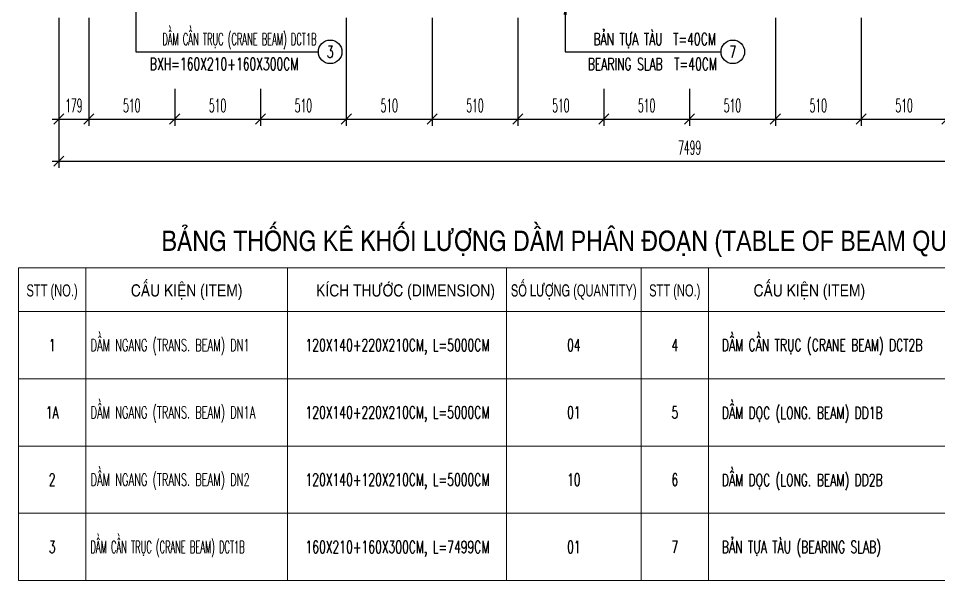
# Model space of a CAD drawing. Extents: x -687 to 941179, y -259 to 135874.
# Drawn here: x 810529 to 815998, y 92434 to 95777 of the extents above; entities that cross this region are included whole.
import ezdxf
from ezdxf.enums import TextEntityAlignment as Align

# ---------------------------------------------------------------- set-up
doc = ezdxf.new("R2010")
doc.units = 0
doc.header["$MEASUREMENT"] = 0
doc.header["$PDMODE"] = 3
doc.layers.get('0').update_dxf_attribs({"color": 6, "linetype": 'CONTINUOUS'})
doc.layers.get('DEFPOINTS').update_dxf_attribs({"linetype": 'CONTINUOUS'})
for name, color, linetype in [('Khung', 1, 'CONTINUOUS'), ('Kich thuoc', 2, 'CONTINUOUS'), ('Net vang', 2, 'CONTINUOUS'), ('Text', 4, 'CONTINUOUS'), ('vien', 3, 'CONTINUOUS')]:
    doc.layers.add(name, color=color, linetype=linetype)
doc.styles.add('Kichthuoc', font='romans.shx', dxfattribs={"width": 0.5})
doc.styles.get("Standard").update_dxf_attribs({"font": 'vnsimpleh.shx', "width": 0.65})
doc.styles.add('Ten', font='Vharialn.ttf')
doc.dimstyles.new('Dim 400', dxfattribs={"dimscale": 400, "dimtxt": 0.2, "dimasz": 0.15, "dimexe": 0.1, "dimexo": 0.2, "dimgap": 0.1, "dimtad": 1, "dimdec": 0, "dimlfac": -1, "dimzin": 0, "dimdsep": 46, "dimtxsty": 'Kichthuoc', "dimblk": 'OBLIQUE', "dimcen": 0.1, "dimdle": 0.1, "dimclrd": 2, "dimclre": 2, "dimclrt": 4, "dimadec": 0, "dimazin": 0, "dimtfac": 1, "dimtdec": 0, "dimtix": 1, "dimtmove": 2, "dimatfit": 3, "dimfxl": 1, "dimtolj": 1, "dimtzin": 0, "dimarcsym": 0})
doc.dimstyles.new('Le 400', dxfattribs={"dimscale": 400, "dimtxt": 0.2, "dimasz": 0.15, "dimexe": 0.1, "dimexo": 0.2, "dimgap": 0.1, "dimtad": 1, "dimdec": 0, "dimzin": 0, "dimdsep": 46, "dimtxsty": 'Kichthuoc', "dimblk": 'ARCHTICK', "dimcen": 0, "dimdle": 0.1, "dimclrd": 4, "dimclre": 4, "dimclrt": 256, "dimadec": 0, "dimazin": 0, "dimtfac": 1, "dimtdec": 0, "dimtix": 1, "dimtmove": 2, "dimatfit": 3, "dimfxl": 1, "dimtolj": 1, "dimtzin": 0, "dimarcsym": 0})

# ---------------------------------------------------------------- blocks, each defined once
blk = doc.blocks.new('_Oblique')
at = {"color": 0, "linetype": 'ByBlock', "lineweight": -2}
blk.add_line((-0.5, -0.5), (0.5, 0.5), dxfattribs=at)
blk = doc.blocks.new('*D264')
at = {"layer": 'DEFPOINTS', "color": 0}
for p in [(810948.1, 95859.3), (811458.1, 95437.8), (811458.1, 95178.2)]:
    blk.add_point(p, dxfattribs=at)
at = {"layer": 'Kich thuoc', "color": 2, "lineweight": -2}
for p, q in [((810948.1, 95779.3), (810948.1, 95138.2)), ((811458.1, 95357.8), (811458.1, 95138.2)), ((810908.1, 95178.2), (811498.1, 95178.2))]:
    blk.add_line(p, q, dxfattribs=at)
at = {"layer": 'Kich thuoc', "color": 2, "lineweight": -2, "xscale": 60, "yscale": 60, "zscale": 60, "rotation": 180}
blk.add_blockref('_Oblique', (810948.1, 95178.2), dxfattribs=at)
at = {"layer": 'Kich thuoc', "color": 2, "lineweight": -2, "xscale": 60, "yscale": 60, "zscale": 60}
blk.add_blockref('_Oblique', (811458.1, 95178.2), dxfattribs=at)
at = {"layer": 'Kich thuoc', "color": 4, "insert": (811203.1, 95258.2), "char_height": 80, "attachment_point": 5, "style": 'Kichthuoc'}
blk.add_mtext('\\A1;510', dxfattribs=at)
blk = doc.blocks.new('*D265')
at = {"layer": 'DEFPOINTS', "color": 0}
for p in [(810769.1, 95859.3), (810948.1, 95859.3), (810948.1, 95178.2)]:
    blk.add_point(p, dxfattribs=at)
at = {"layer": 'Kich thuoc', "color": 2, "lineweight": -2}
for p, q in [((810769.1, 95779.3), (810769.1, 95138.2)), ((810948.1, 95779.3), (810948.1, 95138.2)), ((810729.1, 95178.2), (810988.1, 95178.2))]:
    blk.add_line(p, q, dxfattribs=at)
at = {"layer": 'Kich thuoc', "color": 2, "lineweight": -2, "xscale": 60, "yscale": 60, "zscale": 60, "rotation": 180}
blk.add_blockref('_Oblique', (810769.1, 95178.2), dxfattribs=at)
at = {"layer": 'Kich thuoc', "color": 2, "lineweight": -2, "xscale": 60, "yscale": 60, "zscale": 60}
blk.add_blockref('_Oblique', (810948.1, 95178.2), dxfattribs=at)
at = {"layer": 'Kich thuoc', "color": 4, "insert": (810858.6, 95258.2), "char_height": 80, "attachment_point": 5, "style": 'Kichthuoc'}
blk.add_mtext('\\A1;179', dxfattribs=at)
blk = doc.blocks.new('*D266')
at = {"layer": 'DEFPOINTS', "color": 0}
for p in [(811458.1, 95437.8), (811968.1, 95437.8), (811968.1, 95178.2)]:
    blk.add_point(p, dxfattribs=at)
at = {"layer": 'Kich thuoc', "color": 2, "lineweight": -2}
for p, q in [((811458.1, 95357.8), (811458.1, 95138.2)), ((811968.1, 95357.8), (811968.1, 95138.2)), ((811418.1, 95178.2), (812008.1, 95178.2))]:
    blk.add_line(p, q, dxfattribs=at)
at = {"layer": 'Kich thuoc', "color": 2, "lineweight": -2, "xscale": 60, "yscale": 60, "zscale": 60, "rotation": 180}
blk.add_blockref('_Oblique', (811458.1, 95178.2), dxfattribs=at)
at = {"layer": 'Kich thuoc', "color": 2, "lineweight": -2, "xscale": 60, "yscale": 60, "zscale": 60}
blk.add_blockref('_Oblique', (811968.1, 95178.2), dxfattribs=at)
at = {"layer": 'Kich thuoc', "color": 4, "insert": (811713.1, 95258.2), "char_height": 80, "attachment_point": 5, "style": 'Kichthuoc'}
blk.add_mtext('\\A1;510', dxfattribs=at)
blk = doc.blocks.new('*D267')
at = {"layer": 'DEFPOINTS', "color": 0}
for p in [(812478.1, 95859.3), (811968.1, 95437.8), (812478.1, 95178.2)]:
    blk.add_point(p, dxfattribs=at)
at = {"layer": 'Kich thuoc', "color": 2, "lineweight": -2}
for p, q in [((812478.1, 95779.3), (812478.1, 95138.2)), ((811968.1, 95357.8), (811968.1, 95138.2)), ((811928.1, 95178.2), (812518.1, 95178.2))]:
    blk.add_line(p, q, dxfattribs=at)
at = {"layer": 'Kich thuoc', "color": 2, "lineweight": -2, "xscale": 60, "yscale": 60, "zscale": 60, "rotation": 180}
blk.add_blockref('_Oblique', (811968.1, 95178.2), dxfattribs=at)
at = {"layer": 'Kich thuoc', "color": 2, "lineweight": -2, "xscale": 60, "yscale": 60, "zscale": 60}
blk.add_blockref('_Oblique', (812478.1, 95178.2), dxfattribs=at)
at = {"layer": 'Kich thuoc', "color": 4, "insert": (812223.1, 95258.2), "char_height": 80, "attachment_point": 5, "style": 'Kichthuoc'}
blk.add_mtext('\\A1;510', dxfattribs=at)
blk = doc.blocks.new('*D268')
at = {"layer": 'DEFPOINTS', "color": 0}
for p in [(812478.1, 95859.3), (812988.1, 95859.3), (812988.1, 95178.2)]:
    blk.add_point(p, dxfattribs=at)
at = {"layer": 'Kich thuoc', "color": 2, "lineweight": -2}
for p, q in [((812478.1, 95779.3), (812478.1, 95138.2)), ((812988.1, 95779.3), (812988.1, 95138.2)), ((812438.1, 95178.2), (813028.1, 95178.2))]:
    blk.add_line(p, q, dxfattribs=at)
at = {"layer": 'Kich thuoc', "color": 2, "lineweight": -2, "xscale": 60, "yscale": 60, "zscale": 60, "rotation": 180}
blk.add_blockref('_Oblique', (812478.1, 95178.2), dxfattribs=at)
at = {"layer": 'Kich thuoc', "color": 2, "lineweight": -2, "xscale": 60, "yscale": 60, "zscale": 60}
blk.add_blockref('_Oblique', (812988.1, 95178.2), dxfattribs=at)
at = {"layer": 'Kich thuoc', "color": 4, "insert": (812733.1, 95258.2), "char_height": 80, "attachment_point": 5, "style": 'Kichthuoc'}
blk.add_mtext('\\A1;510', dxfattribs=at)
blk = doc.blocks.new('*D269')
at = {"layer": 'DEFPOINTS', "color": 0}
for p in [(812988.1, 95859.3), (813498.1, 95859.3), (813498.1, 95178.2)]:
    blk.add_point(p, dxfattribs=at)
at = {"layer": 'Kich thuoc', "color": 2, "lineweight": -2}
for p, q in [((812988.1, 95779.3), (812988.1, 95138.2)), ((813498.1, 95779.3), (813498.1, 95138.2)), ((812948.1, 95178.2), (813538.1, 95178.2))]:
    blk.add_line(p, q, dxfattribs=at)
at = {"layer": 'Kich thuoc', "color": 2, "lineweight": -2, "xscale": 60, "yscale": 60, "zscale": 60, "rotation": 180}
blk.add_blockref('_Oblique', (812988.1, 95178.2), dxfattribs=at)
at = {"layer": 'Kich thuoc', "color": 2, "lineweight": -2, "xscale": 60, "yscale": 60, "zscale": 60}
blk.add_blockref('_Oblique', (813498.1, 95178.2), dxfattribs=at)
at = {"layer": 'Kich thuoc', "color": 4, "insert": (813243.1, 95258.2), "char_height": 80, "attachment_point": 5, "style": 'Kichthuoc'}
blk.add_mtext('\\A1;510', dxfattribs=at)
blk = doc.blocks.new('*D270')
at = {"layer": 'DEFPOINTS', "color": 0}
for p in [(813498.1, 95859.3), (814008.1, 95437.8), (814008.1, 95178.2)]:
    blk.add_point(p, dxfattribs=at)
at = {"layer": 'Kich thuoc', "color": 2, "lineweight": -2}
for p, q in [((813498.1, 95779.3), (813498.1, 95138.2)), ((814008.1, 95357.8), (814008.1, 95138.2)), ((813458.1, 95178.2), (814048.1, 95178.2))]:
    blk.add_line(p, q, dxfattribs=at)
at = {"layer": 'Kich thuoc', "color": 2, "lineweight": -2, "xscale": 60, "yscale": 60, "zscale": 60, "rotation": 180}
blk.add_blockref('_Oblique', (813498.1, 95178.2), dxfattribs=at)
at = {"layer": 'Kich thuoc', "color": 2, "lineweight": -2, "xscale": 60, "yscale": 60, "zscale": 60}
blk.add_blockref('_Oblique', (814008.1, 95178.2), dxfattribs=at)
at = {"layer": 'Kich thuoc', "color": 4, "insert": (813753.1, 95258.2), "char_height": 80, "attachment_point": 5, "style": 'Kichthuoc'}
blk.add_mtext('\\A1;510', dxfattribs=at)
blk = doc.blocks.new('*D271')
at = {"layer": 'DEFPOINTS', "color": 0}
for p in [(814008.1, 95437.8), (814518.1, 95437.8), (814518.1, 95178.2)]:
    blk.add_point(p, dxfattribs=at)
at = {"layer": 'Kich thuoc', "color": 2, "lineweight": -2}
for p, q in [((814008.1, 95357.8), (814008.1, 95138.2)), ((814518.1, 95357.8), (814518.1, 95138.2)), ((813968.1, 95178.2), (814558.1, 95178.2))]:
    blk.add_line(p, q, dxfattribs=at)
at = {"layer": 'Kich thuoc', "color": 2, "lineweight": -2, "xscale": 60, "yscale": 60, "zscale": 60, "rotation": 180}
blk.add_blockref('_Oblique', (814008.1, 95178.2), dxfattribs=at)
at = {"layer": 'Kich thuoc', "color": 2, "lineweight": -2, "xscale": 60, "yscale": 60, "zscale": 60}
blk.add_blockref('_Oblique', (814518.1, 95178.2), dxfattribs=at)
at = {"layer": 'Kich thuoc', "color": 4, "insert": (814263.1, 95258.2), "char_height": 80, "attachment_point": 5, "style": 'Kichthuoc'}
blk.add_mtext('\\A1;510', dxfattribs=at)
blk = doc.blocks.new('*D272')
at = {"layer": 'DEFPOINTS', "color": 0}
for p in [(814518.1, 95437.8), (815028.1, 95437.8), (815028.1, 95178.2)]:
    blk.add_point(p, dxfattribs=at)
at = {"layer": 'Kich thuoc', "color": 2, "lineweight": -2}
for p, q in [((814518.1, 95357.8), (814518.1, 95138.2)), ((815028.1, 95357.8), (815028.1, 95138.2)), ((814478.1, 95178.2), (815068.1, 95178.2))]:
    blk.add_line(p, q, dxfattribs=at)
at = {"layer": 'Kich thuoc', "color": 2, "lineweight": -2, "xscale": 60, "yscale": 60, "zscale": 60, "rotation": 180}
blk.add_blockref('_Oblique', (814518.1, 95178.2), dxfattribs=at)
at = {"layer": 'Kich thuoc', "color": 2, "lineweight": -2, "xscale": 60, "yscale": 60, "zscale": 60}
blk.add_blockref('_Oblique', (815028.1, 95178.2), dxfattribs=at)
at = {"layer": 'Kich thuoc', "color": 4, "insert": (814773.1, 95258.2), "char_height": 80, "attachment_point": 5, "style": 'Kichthuoc'}
blk.add_mtext('\\A1;510', dxfattribs=at)
blk = doc.blocks.new('*D273')
at = {"layer": 'DEFPOINTS', "color": 0}
for p in [(815028.1, 95859.3), (815538.1, 95859.3), (815538.1, 95178.2)]:
    blk.add_point(p, dxfattribs=at)
at = {"layer": 'Kich thuoc', "color": 2, "lineweight": -2}
for p, q in [((815028.1, 95779.3), (815028.1, 95138.2)), ((815538.1, 95779.3), (815538.1, 95138.2)), ((814988.1, 95178.2), (815578.1, 95178.2))]:
    blk.add_line(p, q, dxfattribs=at)
at = {"layer": 'Kich thuoc', "color": 2, "lineweight": -2, "xscale": 60, "yscale": 60, "zscale": 60, "rotation": 180}
blk.add_blockref('_Oblique', (815028.1, 95178.2), dxfattribs=at)
at = {"layer": 'Kich thuoc', "color": 2, "lineweight": -2, "xscale": 60, "yscale": 60, "zscale": 60}
blk.add_blockref('_Oblique', (815538.1, 95178.2), dxfattribs=at)
at = {"layer": 'Kich thuoc', "color": 4, "insert": (815283.1, 95258.2), "char_height": 80, "attachment_point": 5, "style": 'Kichthuoc'}
blk.add_mtext('\\A1;510', dxfattribs=at)
blk = doc.blocks.new('*D274')
at = {"layer": 'DEFPOINTS', "color": 0}
for p in [(815538.1, 95859.3), (816048.1, 95859.3), (816048.1, 95178.2)]:
    blk.add_point(p, dxfattribs=at)
at = {"layer": 'Kich thuoc', "color": 2, "lineweight": -2}
for p, q in [((815538.1, 95779.3), (815538.1, 95138.2)), ((816048.1, 95779.3), (816048.1, 95138.2)), ((815498.1, 95178.2), (816088.1, 95178.2))]:
    blk.add_line(p, q, dxfattribs=at)
at = {"layer": 'Kich thuoc', "color": 2, "lineweight": -2, "xscale": 60, "yscale": 60, "zscale": 60, "rotation": 180}
blk.add_blockref('_Oblique', (815538.1, 95178.2), dxfattribs=at)
at = {"layer": 'Kich thuoc', "color": 2, "lineweight": -2, "xscale": 60, "yscale": 60, "zscale": 60}
blk.add_blockref('_Oblique', (816048.1, 95178.2), dxfattribs=at)
at = {"layer": 'Kich thuoc', "color": 4, "insert": (815793.1, 95258.2), "char_height": 80, "attachment_point": 5, "style": 'Kichthuoc'}
blk.add_mtext('\\A1;510', dxfattribs=at)
blk = doc.blocks.new('*D263')
at = {"layer": 'DEFPOINTS', "color": 0}
for p in [(810769.1, 95859.3), (818268.1, 95859.3), (818268.1, 94928.2)]:
    blk.add_point(p, dxfattribs=at)
at = {"layer": 'Kich thuoc', "color": 2, "lineweight": -2}
for p, q in [((810769.1, 95779.3), (810769.1, 94888.2)), ((818268.1, 95779.3), (818268.1, 94888.2)), ((810729.1, 94928.2), (818308.1, 94928.2))]:
    blk.add_line(p, q, dxfattribs=at)
at = {"layer": 'Kich thuoc', "color": 2, "lineweight": -2, "xscale": 60, "yscale": 60, "zscale": 60, "rotation": 180}
blk.add_blockref('_Oblique', (810769.1, 94928.2), dxfattribs=at)
at = {"layer": 'Kich thuoc', "color": 2, "lineweight": -2, "xscale": 60, "yscale": 60, "zscale": 60}
blk.add_blockref('_Oblique', (818268.1, 94928.2), dxfattribs=at)
at = {"layer": 'Kich thuoc', "color": 4, "insert": (814518.6, 95008.2), "char_height": 80, "attachment_point": 5, "style": 'Kichthuoc'}
blk.add_mtext('\\A1;7499', dxfattribs=at)
blk = doc.blocks.new('_ArchTick')
at = {"color": 0, "linetype": 'ByBlock', "const_width": 0.15}
blk.add_lwpolyline([(-0.5, -0.5), (0.5, 0.5)], dxfattribs=at)

msp = doc.modelspace()

# ---------------------------------------------------------------- linework, layer by layer
at = {"layer": 'Khung', "lineweight": 0}
for p, q in [((810529.3, 94294.3), (814230.1, 94294.3)), ((810529.3, 92434), (810529.3, 94294.3)), ((814230.1, 92434), (814230.1, 94294.3)), ((814230.1, 94294.3), (818287.6, 94294.3)), ((810529.3, 94034), (814230.1, 94034)), ((814230.1, 94034), (818287.6, 94034)), ((810529.3, 92434), (814230.1, 92434)), ((814230.1, 92434), (818287.6, 92434))]:
    msp.add_line(p, q, dxfattribs=at)
at = {"layer": 'Net vang'}
for centre in [(812382.1, 95577.8), (814775.1, 95577.8)]:
    msp.add_circle(centre, 70, dxfattribs=at)
at = {"layer": 'vien', "lineweight": 0}
for p, q in [((810929.3, 92434), (810929.3, 94294.3)), ((812129.3, 92434), (812129.3, 94294.3)), ((813430.1, 92434), (813430.1, 94294.3)), ((814630.1, 92434), (814630.1, 94294.3)), ((810529.3, 93634), (814230.1, 93634)), ((814230.1, 93634), (818287.6, 93634)), ((810529.3, 93234), (814230.1, 93234)), ((814230.1, 93234), (818287.6, 93234)), ((810529.3, 92834), (814230.1, 92834)), ((814230.1, 92834), (818287.6, 92834))]:
    msp.add_line(p, q, dxfattribs=at)

# ---------------------------------------------------------------- texts
at = {"layer": 'Text'}
for s, width, p in [('dÇm cÇn trôc (crane beam) dct1b', 0.5, (812301.3, 95617.2)), ('b¶n tùa tµu', 0.65, (814358.2, 95617.2)), ('t=40cm', 0.65, (814674.4, 95617.2)), ('bXh=160X210+160x300cm', 0.65, (812193.4, 95469.5)), ('t=40cm', 0.65, (814680.9, 95469.5)), ('bearing slab', 0.65, (814358.2, 95468.7))]:
    msp.add_text(s, height=72, dxfattribs=dict(at, width=width)).set_placement(p, align=Align.RIGHT)
at = {"layer": 'Text', "width": 0.65}
for s, p in [('3', (812382.1, 95577.8)), ('7', (814775.1, 95577.8))]:
    msp.add_text(s, height=72, dxfattribs=at).set_placement(p, align=Align.MIDDLE)
at = {"layer": 'Text', "style": 'Ten'}
msp.add_text('b¶ng thèng kª khèi l\xadîng dÇm ph©n ®o¹n (table of beam quantities section) 10', height=120, dxfattribs=at).set_placement((814466.2, 94394.3), align=Align.CENTER)
at = {"layer": 'Text', "lineweight": 0, "style": 'Ten', "width": 0.8}
for s, p in [('STT (no.)', (810729.3, 94123.3)), ('Sè l\xadîng (quantity)', (813830.1, 94123.3)), ('STT (no.)', (814430.1, 94123.3))]:
    msp.add_text(s, height=72, dxfattribs=at).set_placement(p, align=Align.CENTER)
at = {"layer": 'Text', "lineweight": 0, "style": 'Ten'}
for s, p in [('CÊu kiÖn (item)', (811529.3, 94123.3)), ('KÝch th\xadíc (dimension)', (812830.1, 94123.3)), ('CÊu kiÖn (item)', (815230.1, 94123.3))]:
    msp.add_text(s, height=72, dxfattribs=at).set_placement(p, align=Align.CENTER)
at = {"layer": 'Text', "lineweight": 0}
for s, width, p in [('dÇm ngang (trans. beam) dn1', 0.6, (810957.9, 93798)), ('dÇm cÇn trôc (crane beam) dct2b', 0.65, (814710.2, 93798)), ('dÇm ngang (trans. beam) dn1a', 0.6, (810957.9, 93398)), ('dÇm däc (long. beam) dd1b', 0.65, (814710.2, 93395.3)), ('dÇm ngang (trans. beam) dn2', 0.6, (810957.9, 92998)), ('dÇm däc (long. beam) dd2b', 0.65, (814710.2, 92995.3)), ('dÇm cÇn trôc (crane beam) dct1b', 0.5, (810957.9, 92598)), ('b¶n tùa tµu (bearing slab)', 0.65, (814710.2, 92598))]:
    msp.add_text(s, height=72, dxfattribs=dict(at, width=width)).set_placement(p)
at = {"layer": 'Text', "lineweight": 0, "width": 0.65}
for s, p in [('1', (810729.3, 93798)), ('120X140+220x210cm, l=5000cm', (812782.2, 93798)), ('04', (813830.1, 93798)), ('4', (814430.1, 93798)), ('1a', (810729.3, 93398)), ('120X140+220x210cm, l=5000cm', (812782.2, 93398)), ('01', (813830.1, 93398)), ('5', (814430.1, 93398)), ('2', (810729.3, 92998)), ('120X140+120x210cm, l=5000cm', (812782.2, 92998)), ('10', (813830.1, 92998)), ('6', (814430.1, 92998)), ('3', (810729.3, 92598)), ('160X210+160x300cm, l=7499cm', (812782.2, 92598)), ('01', (813830.1, 92598)), ('7', (814430.1, 92598))]:
    msp.add_text(s, height=72, dxfattribs=at).set_placement(p, align=Align.CENTER)

# ---------------------------------------------------------------- dimensions: what is measured, and where the dimension line sits
at = {"layer": 'Kich thuoc'}
for base, p1, p2, picture, middle in [((810948.1, 95178.2), (810769.1, 95859.3), (810948.1, 95859.3), '*D265', (810858.6, 95258.2)), ((818268.1, 94928.2), (810769.1, 95859.3), (818268.1, 95859.3), '*D263', (814518.6, 95008.2)), ((811458.1, 95178.2), (810948.1, 95859.3), (811458.1, 95437.8), '*D264', (811203.1, 95258.2)), ((812478.1, 95178.2), (811968.1, 95437.8), (812478.1, 95859.3), '*D267', (812223.1, 95258.2)), ((812988.1, 95178.2), (812478.1, 95859.3), (812988.1, 95859.3), '*D268', (812733.1, 95258.2)), ((813498.1, 95178.2), (812988.1, 95859.3), (813498.1, 95859.3), '*D269', (813243.1, 95258.2)), ((814008.1, 95178.2), (813498.1, 95859.3), (814008.1, 95437.8), '*D270', (813753.1, 95258.2)), ((815538.1, 95178.2), (815028.1, 95859.3), (815538.1, 95859.3), '*D273', (815283.1, 95258.2)), ((816048.1, 95178.2), (815538.1, 95859.3), (816048.1, 95859.3), '*D274', (815793.1, 95258.2)), ((811968.1, 95178.2), (811458.1, 95437.8), (811968.1, 95437.8), '*D266', (811713.1, 95258.2)), ((814518.1, 95178.2), (814008.1, 95437.8), (814518.1, 95437.8), '*D271', (814263.1, 95258.2)), ((815028.1, 95178.2), (814518.1, 95437.8), (815028.1, 95437.8), '*D272', (814773.1, 95258.2))]:
    dim = msp.add_linear_dim(base=base, p1=p1, p2=p2, dimstyle='Dim 400', dxfattribs=at)
    dim.commit()
    dim.dimension.update_dxf_attribs({"geometry": picture, "text_midpoint": middle})

# ---------------------------------------------------------------- leaders
for points in [[(811228.1, 96109.3), (811228.1, 95577.8), (812312.1, 95577.8)], [(813779.2, 95859.3), (813779.2, 95577.8), (814705.1, 95577.8)]]:
    msp.add_leader(points, dimstyle='Le 400', override={"dimtad": 0, "dimclrd": 256}, dxfattribs=at)

doc.saveas('drawing.dxf')
